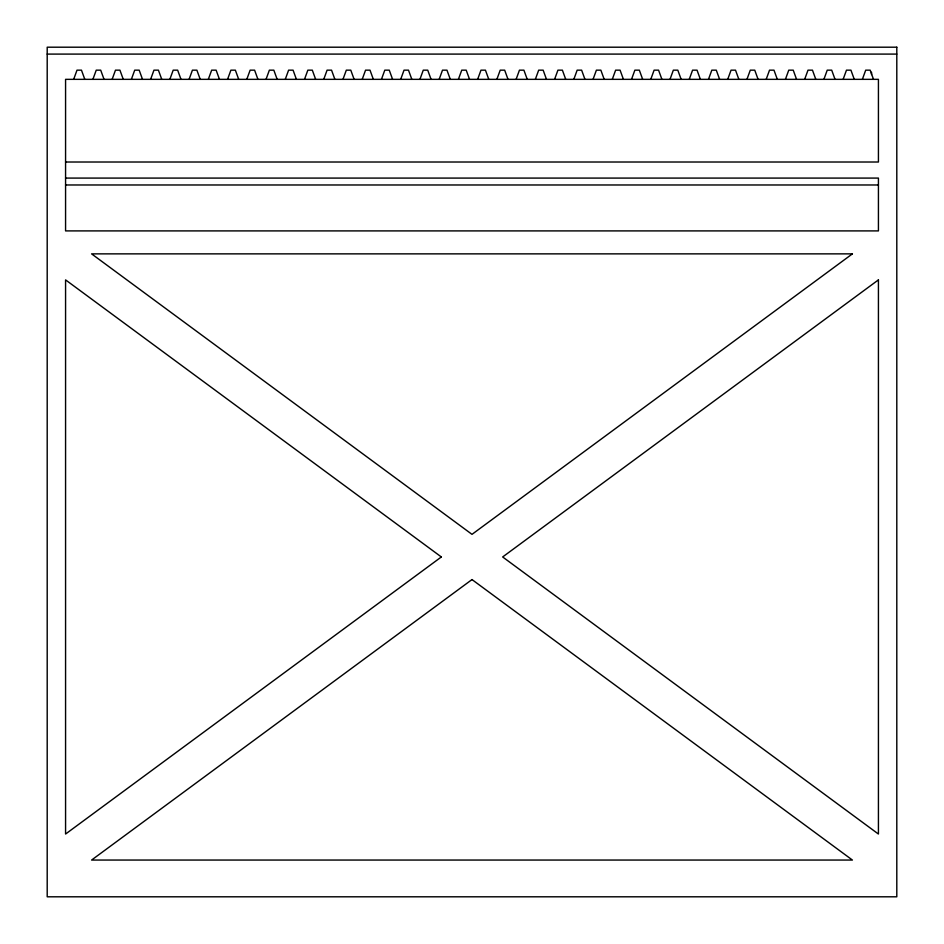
<?xml version="1.0" encoding="UTF-8"?>
<svg xmlns="http://www.w3.org/2000/svg" width="944" height="944" viewBox="0 0 944 944"><rect width="100%" height="100%" fill="white"/><g stroke="black" fill="none" stroke-linecap="round" stroke-linejoin="round"><path stroke-width="1.42" d="M73.667 79.343L77.007 70.163L81.467 70.163L84.807 79.343M92.901 79.343L96.241 70.163L100.701 70.163L104.041 79.343M112.135 79.343L115.475 70.163L119.935 70.163L123.275 79.343M131.369 79.343L134.721 70.163L139.181 70.163L142.52 79.343M150.615 79.343L153.955 70.163L158.415 70.163L161.754 79.343M169.849 79.343L173.189 70.163L177.649 70.163L180.988 79.343M189.083 79.343L192.423 70.163L196.883 70.163L200.222 79.343M208.317 79.343L211.668 70.163L216.129 70.163L219.468 79.343M227.563 79.343L230.902 70.163L235.363 70.163L238.702 79.343M246.797 79.343L250.136 70.163L254.597 70.163L257.936 79.343M266.031 79.343L269.37 70.163L273.831 70.163L277.17 79.343M285.265 79.343L288.604 70.163L293.077 70.163L296.416 79.343M304.499 79.343L307.85 70.163L312.311 70.163L315.65 79.343M323.745 79.343L327.084 70.163L331.545 70.163L334.884 79.343M342.979 79.343L346.318 70.163L350.779 70.163L354.118 79.343M362.213 79.343L365.552 70.163L370.013 70.163L373.352 79.343M381.447 79.343L384.798 70.163L389.258 70.163L392.598 79.343M400.693 79.343L404.032 70.163L408.492 70.163L411.832 79.343M419.927 79.343L423.266 70.163L427.726 70.163L431.066 79.343M439.161 79.343L442.5 70.163L446.96 70.163L450.3 79.343M458.395 79.343L461.746 70.163L466.206 70.163L469.546 79.343M477.64 79.343L480.98 70.163L485.44 70.163L488.78 79.343M496.874 79.343L500.214 70.163L504.674 70.163L508.014 79.343M516.108 79.343L519.448 70.163L523.908 70.163L527.248 79.343M535.342 79.343L538.682 70.163L543.154 70.163L546.493 79.343M554.576 79.343L557.928 70.163L562.388 70.163L565.727 79.343M573.822 79.343L577.162 70.163L581.622 70.163L584.961 79.343M593.056 79.343L596.396 70.163L600.856 70.163L604.195 79.343M612.29 79.343L615.63 70.163L620.09 70.163L623.429 79.343M631.524 79.343L634.875 70.163L639.336 70.163L642.675 79.343M650.77 79.343L654.109 70.163L658.57 70.163L661.909 79.343M670.004 79.343L673.343 70.163L677.804 70.163L681.143 79.343M689.238 79.343L692.577 70.163L697.038 70.163L700.377 79.343M708.472 79.343L711.823 70.163L716.284 70.163L719.623 79.343M727.718 79.343L731.057 70.163L735.518 70.163L738.857 79.343M746.952 79.343L750.291 70.163L754.752 70.163L758.091 79.343M766.186 79.343L769.525 70.163L773.986 70.163L777.325 79.343M785.42 79.343L788.759 70.163L793.231 70.163L796.571 79.343M804.654 79.343L808.005 70.163L812.465 70.163L815.805 79.343M823.9 79.343L827.239 70.163L831.699 70.163L835.039 79.343M843.134 79.343L846.473 70.163L850.933 70.163L854.273 79.343M862.368 79.343L865.707 70.163L870.167 70.163L873.507 79.343M47.2 54.091L896.8 54.091M65.573 162.014L878.427 162.014L878.427 79.343L65.573 79.343L65.573 230.902L878.427 230.902L878.427 178.086L65.573 178.086M65.573 184.977L878.427 184.977M871.536 72.24L871.536 74.529M441.344 556.96L65.573 834.036L65.573 279.884L441.344 556.96M852.408 253.865L472 534.351L91.592 253.865L852.408 253.865M472 579.569L91.592 860.055L852.408 860.055L472 579.569M878.427 279.884L502.656 556.96L878.427 834.036L878.427 279.884M896.8 47.2L47.2 47.2L47.2 896.8L896.8 896.8L896.8 47.2"/></g></svg>
